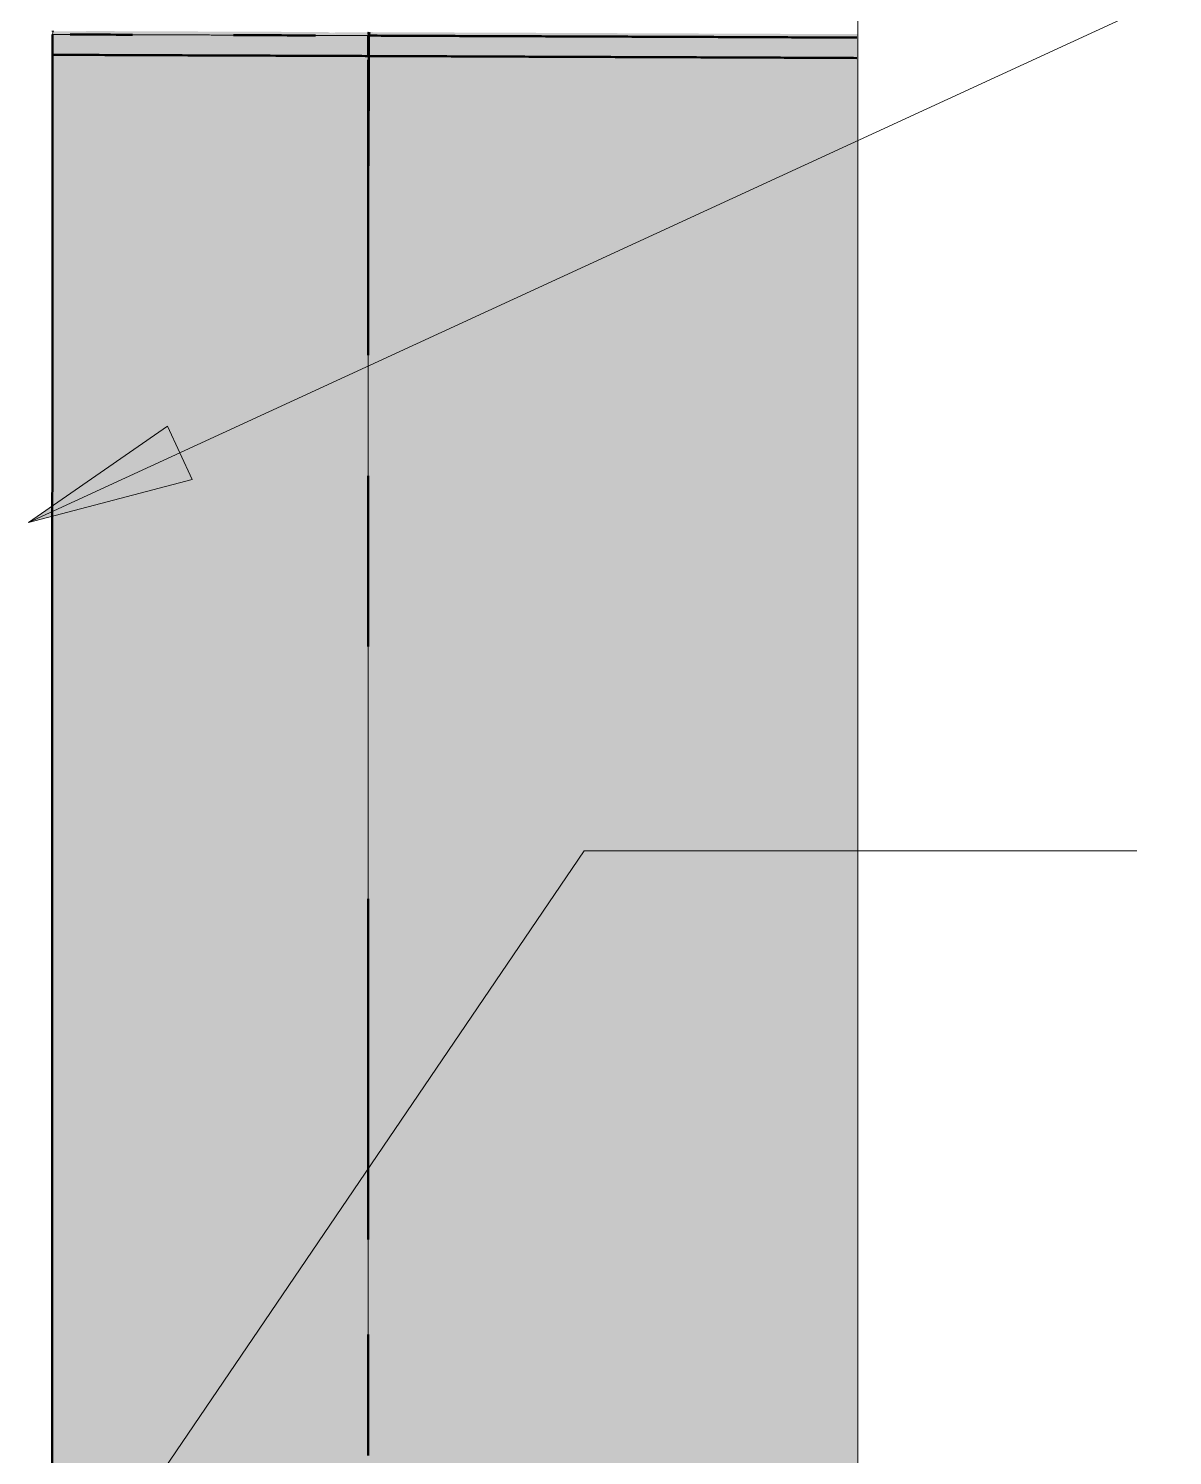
# Model space of a CAD drawing. Header units: metres. Extents: x 0 to 258, y 3 to 25.
# Drawn here: x 237.357 to 238.215, y 22.585 to 23.656 of the extents above; entities that cross this region are included whole.
import ezdxf

# ---------------------------------------------------------------- set-up
doc = ezdxf.new("R2010")
doc.units = ezdxf.units.M
doc.linetypes.add('JacobsDash', pattern=[0.0045, 0.003, -0.0015])
for name, color, linetype, lineweight in [('A-DETL-GENF', 7, 'Continuous', 9), ('A-FLOR', 7, 'Continuous', 50), ('A-FLOR-HDLN', 7, 'JacobsDash', 18), ('G-ANNO-TEXT', 7, 'Continuous', 9)]:
    doc.layers.add(name, color=color, linetype=linetype, lineweight=lineweight)

# ---------------------------------------------------------------- blocks, each defined once
blk = doc.blocks.new('BREAK LINE - INPUT VIEW SCALE_R13 - Std Break-8191423-DRG-2873172 - ELEVATION - SOUTH EAST END')
at = {"layer": 'A-DETL-GENF'}
blk.add_line((1067.0067, 23.7578), (1067.0067, 22.5178), dxfattribs=at)

msp = doc.modelspace()

# ---------------------------------------------------------------- hatches: boundary and pattern name
at = {"layer": 'A-FLOR', "lineweight": 5, "true_color": 0xc0c0c0}
for points in [[(237.6115, 23.635), (237.6115, 23.6503), (237.3746, 23.651), (237.3745, 23.6359), (237.6115, 23.635)], [(237.9789, 23.6335), (237.9789, 23.6488), (237.612, 23.6503), (237.6119, 23.635), (237.9552, 23.6336)], [(237.9789, 23.6488), (237.9789, 23.6514), (237.6124, 23.6529), (237.6122, 23.6503), (237.9724, 23.6489)], [(237.6112, 22.4534), (237.6112, 22.4535), (237.6115, 23.635), (237.3745, 23.6357), (237.3743, 22.4543), (237.6112, 22.4534)], [(238.0431, 22.4517), (237.879, 22.4928), (237.9789, 22.5178), (237.9789, 23.6335), (237.6119, 23.635), (237.6115, 23.4199), (237.6113, 22.4534), (238.0046, 22.4519)]]:
    msp.add_hatch(color=9, dxfattribs=at).paths.add_polyline_path(points)
h = msp.add_hatch(color=9, dxfattribs=at)
h.paths.add_polyline_path([(237.59, 23.6504), (237.5811, 23.653), (237.4062, 23.6537), (237.4058, 23.6537), (237.3748, 23.6534), (237.3749, 23.6512), (237.5815, 23.6504)])
h.paths.add_polyline_path([(237.6115, 23.6503), (237.6115, 23.6504), (237.6115, 23.6529), (237.5828, 23.6526), (237.59, 23.6504), (237.6115, 23.6503)])
at = {"layer": 'G-ANNO-TEXT'}
msp.add_hatch(color=256, dxfattribs=at).paths.add_polyline_path([(237.3566, 23.2849), (237.4793, 23.3172), (237.4609, 23.3572)])

# ---------------------------------------------------------------- linework, layer by layer
at = {"layer": 'A-FLOR'}
for p, q in [((237.3748, 23.6538), (237.3747, 23.6534)), ((237.6119, 23.635), (237.612, 23.6503)), ((237.612, 23.6503), (237.6124, 23.6529)), ((237.6116, 23.5525), (237.6119, 23.635)), ((237.6115, 23.5407), (237.6115, 23.6322)), ((237.6115, 23.5407), (237.6115, 23.5037)), ((237.6115, 23.4105), (237.6115, 23.5037)), ((237.6115, 23.4199), (237.6115, 23.4105)), ((237.6114, 23.2991), (237.6114, 23.3199)), ((237.6114, 23.299), (237.6114, 23.1918)), ((237.6114, 23.1918), (237.6114, 23.2411)), ((237.6114, 23.0025), (237.6114, 22.9786)), ((237.6113, 22.9367), (237.6114, 22.9785)), ((237.6113, 22.9366), (237.6113, 22.8473)), ((237.6113, 22.7468), (237.6113, 22.8473)), ((237.6113, 22.8158), (237.6113, 22.7468)), ((237.6113, 22.6756), (237.6113, 22.5847))]:
    msp.add_line(p, q, dxfattribs=at)
at = {"layer": 'A-FLOR', "flags": 128}
for points in [[(237.3745, 23.6359), (237.3745, 23.6435), (237.3746, 23.6512)], [(237.6115, 23.6503), (237.6115, 23.6426), (237.6115, 23.635)], [(237.6116, 23.6514), (237.6117, 23.6525), (237.6118, 23.6529)], [(237.3745, 23.6359), (237.3745, 23.5046), (237.3745, 23.3733), (237.3744, 23.242), (237.3744, 23.1107), (237.3744, 22.9795), (237.3743, 22.8482), (237.3743, 22.7169), (237.3743, 22.5856), (237.3742, 22.4543)]]:
    msp.add_lwpolyline(points, dxfattribs=at)
at = {"layer": 'A-FLOR'}
for points, knots in [([(237.3879, 23.6511), (237.3896, 23.6511), (237.4025, 23.6511), (237.4181, 23.651), (237.4319, 23.651), (237.4346, 23.651)], [0.000870155, 0.000870155, 0.000870155, 0.000870155, 0.000997452, 0.001881268, 0.002092312, 0.002092312, 0.002092312, 0.002092312]), ([(237.5104, 23.6507), (237.5154, 23.6507), (237.5315, 23.6506), (237.5521, 23.6505), (237.5676, 23.6504), (237.5719, 23.6504)], [0.004128725, 0.004128725, 0.004128725, 0.004128725, 0.004532717, 0.005416533, 0.005751417, 0.005751417, 0.005751417, 0.005751417]), ([(237.612, 23.6503), (237.6285, 23.6502), (237.6613, 23.6501), (237.7026, 23.6499), (237.7353, 23.6498), (237.7598, 23.6497), (237.7843, 23.6496), (237.8092, 23.6495), (237.8351, 23.6494), (237.8613, 23.6493), (237.8867, 23.6492), (237.9099, 23.6491), (237.9318, 23.649), (237.951, 23.6489), (237.9668, 23.6489), (237.9747, 23.6489), (237.9781, 23.6488)], [0, 0, 0, 0, 0.0833333, 0.1666667, 0.2083333, 0.25, 0.2916667, 0.3333333, 0.375, 0.4166667, 0.4583333, 0.5, 0.5416667, 0.5833333, 0.6041667, 0.6205224, 0.6205224, 0.6205224, 0.6205224]), ([(237.6115, 23.635), (237.6052, 23.635), (237.5878, 23.6351), (237.559, 23.6352), (237.5253, 23.6353), (237.4923, 23.6354), (237.4598, 23.6356), (237.4266, 23.6357), (237.398, 23.6358), (237.3806, 23.6359), (237.3745, 23.6359)], [-0.006799095, -0.006799095, -0.006799095, -0.006799095, -0.006300349, -0.005416533, -0.004532717, -0.003648901, -0.002765084, -0.001881268, -0.000997452, -0.000525715, -0.000525715, -0.000525715, -0.000525715]), ([(237.9782, 23.6335), (237.9746, 23.6336), (237.9667, 23.6336), (237.9509, 23.6337), (237.9317, 23.6337), (237.9098, 23.6338), (237.8866, 23.6339), (237.8612, 23.634), (237.835, 23.6341), (237.8091, 23.6342), (237.7842, 23.6343), (237.7515, 23.6344), (237.7107, 23.6346), (237.6612, 23.6348), (237.6284, 23.6349), (237.6119, 23.635)], [-0.6206875, -0.6206875, -0.6206875, -0.6206875, -0.6041667, -0.5833333, -0.5416667, -0.5, -0.4583333, -0.4166667, -0.375, -0.3333333, -0.2916667, -0.25, -0.1666667, -0.0833333, 0, 0, 0, 0])]:
    msp.add_open_spline(points, degree=3, knots=knots, dxfattribs=at)
at = {"layer": 'A-FLOR-HDLN'}
for p, q in [((237.6115, 23.6503), (237.6116, 23.6514)), ((237.6115, 23.6322), (237.6115, 23.635)), ((237.6115, 23.4104), (237.6115, 23.3725)), ((237.6114, 23.32), (237.6115, 23.3724)), ((237.6114, 23.1783), (237.6114, 23.1917)), ((237.6114, 23.1782), (237.6114, 23.1099)), ((237.6114, 23.0575), (237.6114, 23.1098)), ((237.6114, 23.0574), (237.6114, 23.0025)), ((237.6113, 22.7467), (237.6113, 22.716)), ((237.6113, 22.6951), (237.6113, 22.716)), ((237.6113, 22.695), (237.6113, 22.6756))]:
    msp.add_line(p, q, dxfattribs=at)
at = {"layer": 'A-FLOR-HDLN', "flags": 128}
msp.add_lwpolyline([(237.3747, 23.6534), (237.3747, 23.6523), (237.3746, 23.6515)], dxfattribs=at)
at = {"layer": 'A-FLOR-HDLN'}
msp.add_open_spline([(237.3746, 23.6512), (237.379, 23.6512), (237.3835, 23.6512), (237.3879, 23.6511)], degree=3, dxfattribs=at)
for points, knots in [([(237.4346, 23.651), (237.4431, 23.6509), (237.4625, 23.6509), (237.4874, 23.6508), (237.5043, 23.6507), (237.5103, 23.6507)], [0.002093626, 0.002093626, 0.002093626, 0.002093626, 0.002765084, 0.003648901, 0.0041274, 0.0041274, 0.0041274, 0.0041274]), ([(237.5719, 23.6504), (237.5788, 23.6504), (237.5921, 23.6504), (237.6053, 23.6503), (237.6115, 23.6503)], [0.005751417, 0.005751417, 0.005751417, 0.005751417, 0.006300349, 0.006796957, 0.006796957, 0.006796957, 0.006796957])]:
    msp.add_open_spline(points, degree=3, knots=knots, dxfattribs=at)
at = {"layer": 'G-ANNO-TEXT'}
for p, q in [((237.3566, 23.2849), (238.2713, 23.7063)), ((237.4609, 23.3572), (237.3566, 23.2849)), ((237.4793, 23.3172), (237.4609, 23.3572)), ((237.3566, 23.2849), (237.4793, 23.3172)), ((237.3744, 22.451), (237.7735, 23.0385)), ((237.7735, 23.0385), (238.1882, 23.0385))]:
    msp.add_line(p, q, dxfattribs=at)

# ---------------------------------------------------------------- block references
at = {"layer": 'A-DETL-GENF'}
msp.add_blockref('BREAK LINE - INPUT VIEW SCALE_R13 - Std Break-8191423-DRG-2873172 - ELEVATION - SOUTH EAST END', (-829.0279, 0), dxfattribs=at)

doc.saveas('drawing.dxf')
